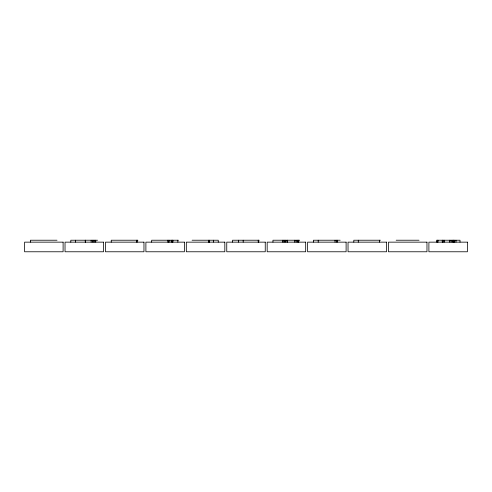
<?xml version="1.0" encoding="UTF-8"?>
<svg xmlns="http://www.w3.org/2000/svg" width="492" height="492" viewBox="0 0 492 492"><rect width="100%" height="100%" fill="white"/><g stroke="black" fill="none" stroke-linecap="round" stroke-linejoin="round"><path stroke-width="0.74" d="M57.017 240.225L30.375 240.225L30.375 242.15M97.6 240.225L70.805 240.225L70.805 242.15M137.932 240.225L111.235 240.225L111.235 242.15M178.307 240.225L151.665 240.225L151.665 242.15M192.095 240.225L218.257 240.225L218.257 242.15M259.167 240.225L232.525 240.225L232.525 242.15M299.646 240.225L272.955 240.225L272.955 242.15M340.181 240.225L313.386 240.225L313.386 242.15M380.457 240.225L353.809 240.225L353.809 242.15M396.165 240.225L419.036 240.225M460.008 242.15L460.008 240.225L436.595 240.225L436.613 242.15M455.979 240.225L455.979 242.15M454.079 240.225L454.079 242.15M453.624 240.225L453.624 242.15M452.984 240.225L452.984 242.15M452.087 240.225L452.087 242.15M450.949 240.225L450.949 242.15M449.596 240.225L449.596 242.15M444.356 240.225L444.356 242.15M443.298 240.225L443.298 242.15M442.431 240.225L442.431 242.15M442.247 240.225L442.247 242.15M437.985 240.225L437.985 242.15M437.517 240.225L437.517 242.15M379.51 240.225L379.51 242.15M358.287 240.225L358.287 242.15M337.481 240.225L337.481 242.15M336.362 240.225L336.362 242.15M335.034 240.225L335.034 242.15M318.219 240.225L318.219 242.15M298.767 240.225L298.767 242.15M298.097 240.225L298.097 242.15M297.18 240.225L297.18 242.15M296.043 240.225L296.043 242.15M294.714 240.225L294.714 242.15M287.273 240.225L287.273 242.15M287.033 240.225L287.033 242.15M285.501 240.225L285.501 242.15M284.733 240.225L284.733 242.15M283.773 240.225L283.773 242.15M282.611 240.225L282.611 242.15M258.737 240.225L258.737 242.15M258.22 240.225L258.22 242.15M243.177 240.225L243.177 242.15M238.565 240.225L238.565 242.15M213.417 240.225L213.417 242.15M208.393 240.225L208.393 242.15M177.876 240.225L177.876 242.15M172.833 240.225L172.833 242.15M172.735 240.225L172.735 242.15M172.04 240.225L172.04 242.15M171.167 240.225L171.167 242.15M169.15 240.225L169.15 242.15M168.448 240.225L168.448 242.15M167.827 240.225L167.827 242.15M137.047 240.225L137.047 242.15M136.862 240.225L136.862 242.15M95.762 240.225L95.762 242.15M94.833 240.225L94.833 242.15M93.72 240.225L93.72 242.15M92.478 240.225L92.478 242.15M91.131 240.225L91.131 242.15M85.368 240.225L85.368 242.15M85.264 240.225L85.264 242.15M75.46 240.225L75.46 242.15M63.105 242.15L24.6 242.15L24.6 251.775L63.105 251.775L63.105 242.15M103.535 242.15L65.03 242.15L65.03 251.775L103.535 251.775L103.535 242.15M143.965 242.15L105.46 242.15L105.46 251.775L143.965 251.775L143.965 242.15M184.395 242.15L145.89 242.15L145.89 251.775L184.395 251.775L184.395 242.15M224.826 242.15L186.32 242.15L186.32 251.775L224.826 251.775L224.826 242.15M265.25 242.15L226.75 242.15L226.75 251.775L265.25 251.775L265.25 242.15M305.68 242.15L267.174 242.15L267.174 251.775L305.68 251.775L305.68 242.15M346.11 242.15L307.605 242.15L307.605 251.775L346.11 251.775L346.11 242.15M386.54 242.15L348.035 242.15L348.035 251.775L386.54 251.775L386.54 242.15M426.97 242.15L388.465 242.15L388.465 251.775L426.97 251.775L426.97 242.15M467.4 242.15L428.895 242.15L428.895 251.775L467.4 251.775L467.4 242.15M453.981 242.15L453.981 240.225L453.925 242.15M209.211 242.15L209.211 240.225L209.149 242.15"/></g></svg>
